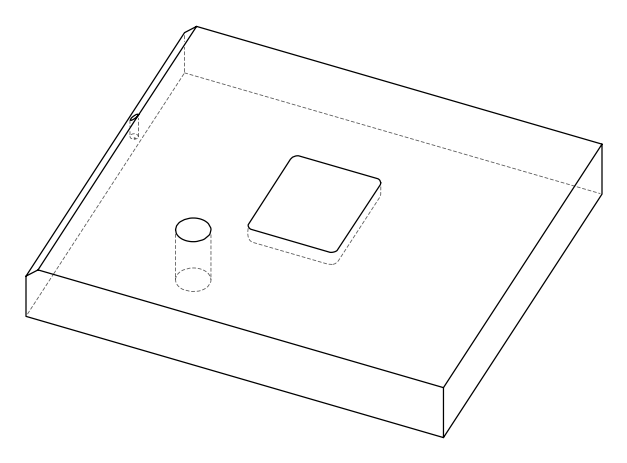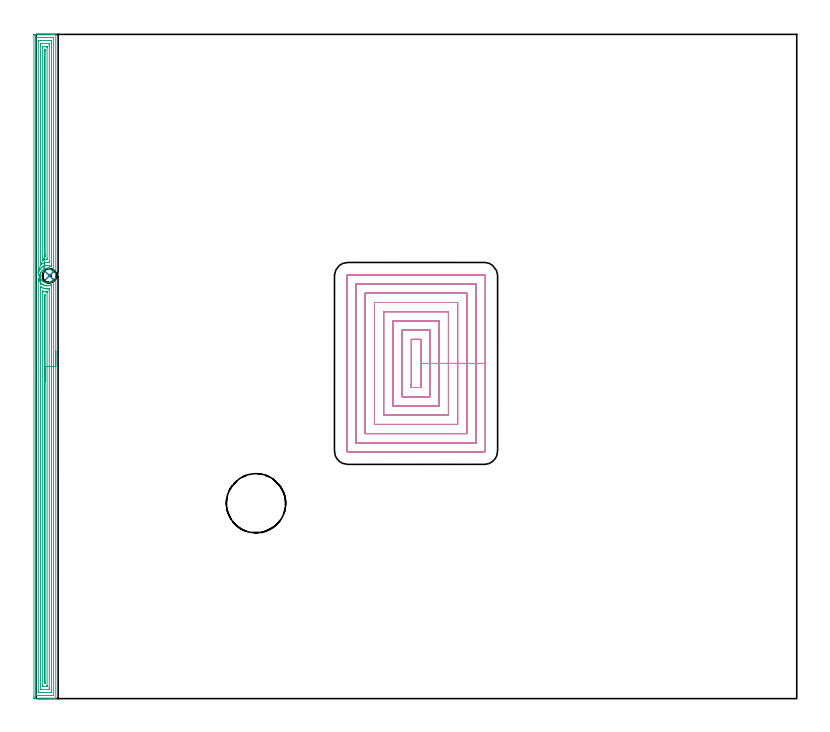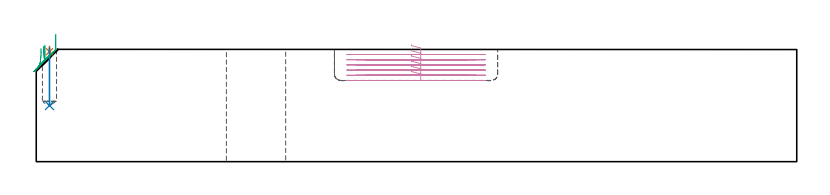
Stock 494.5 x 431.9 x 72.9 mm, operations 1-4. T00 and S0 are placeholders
(PLAN: 5 operations, 4 tool changes, 48.5 min)
(1 SPOT_DRILL | STEP1POCKET | NXT0321_9005460120000 | 0.03 min | 29 mm3)
(2 DRILL_BLIND_HOLE_INTO_CENTER | STEP1POCKET | UGT0301_207 | 0.15 min | 2247 mm3)
(3 AREA_MILL | FG_CHAMFER_SURFACE | UGT0205_001 | 20.85 min | 43175 mm3)
(4 MILL_RECTANGULAR_POCKET | POCKET_RECTANGULAR_STRAIGHT | NXT0201_006 | Follow Part, ap 4, ae 75% | 24.43 min | 276991 mm3)
(5 MILL_THROUGH_HOLE_FROM_SOLID_MATERIAL | STEP1HOLE | UGT0201_004 | Circular | 3.09 min | 84831 mm3)
(TOOL NXT0321_9005460120000 | NC Spot Drill, 142deg, 12mm, Carbide, Uncoated | D12 PA142 FL30 Z2)
(TOOL UGT0301_207 | Twist Drill 9.2 mm | D9.2 PA118 FL80 Z2)
(TOOL UGT0205_001 | Chamfer Mill 20 x 3 x 45 deg. | D20 FL50 Z2)
(TOOL NXT0201_006 | ENDMILL 16mm [R216.24-16050ICC32P 1620] | D16 R4 FL32 Z4)
(TOOL UGT0201_004 | End Mill 32 mm | D32 FL53 Z6)
(OP 1 SPOT_DRILL)
G17 G21 G94 G90
T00 M6
G54
G17 G0 G90 X8.6 Y275. S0 M3
G43 Z82.9 H0
G94 G81 G98 Z71.504 F250. R74.9
G80
M5
M2
(OP 2 DRILL_BLIND_HOLE_INTO_CENTER)
G17 G21 G94 G90
T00 M6
G54
G17 G0 G90 X8.6 Y275. S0 M3
G43 Z82.9 H0
G94 G81 G98 Z36.5 F250. R73.9
G80
M5
M2
(OP 3 AREA_MILL)
G17 G21 G94 G90
T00 M6
G54
G17 G0 G90 X12.7 Y225.95 S1061 M3
G43 Z82.9 H0
G94 G1 Y225.912 Z82.028 F250.
Y225.798 Z81.163
Y225.609 Z80.312
Y225.347 Z79.48
Y225.013 Z78.674
Y224.61 Z77.9
Y224.142 Z77.164
Y223.61 Z76.472
Y223.021 Z75.829
Y222.378 Z75.239
Y221.686 Z74.708
Y220.95 Z74.24
Y220.176 Z73.837
Y219.37 Z73.503
Y218.538 Z73.241
Y217.686 Z73.052
Y216.822 Z72.938
Y215.95 Z72.9
Y0.173
X12.697 Y0.009 Z72.888
X12.687 Y0.007 Z72.878
X12.331 Y0. Z72.53
X12.026 Z72.225
X11.341 Z71.536
X10.115 Z70.312
X9.574 Z69.769
X8.962 Z69.157
X-0.411 Z59.786
X-1.024 Y0.001 Z59.173
X-1.244 Y0.004 Z58.954
X-1.492 Y0.009 Z58.706
X-1.495 Y0.144 Z58.703
X-1.499 Y0.62 Z58.701
X-1.5 Y1.101 Z58.7
Y431.28
X-1.496 Y431.696 Z58.702
X-1.492 Y431.89 Z58.706
X-1.294 Y431.9 Z58.903
X9.574 Z69.769
X10.115 Z70.312
X10.458 Z70.654
X10.998 Z71.195
X11.341 Z71.536
X12.026 Z72.225
X12.331 Z72.531
X12.687 Y431.893 Z72.878
X12.697 Y431.891 Z72.888
X12.7 Y431.727 Z72.9
Y215.95
X11.286 Z71.486
X11.285 Y2.093 Z71.485
X11.284 Y2.04 Z71.484
X11.282 Y2.016 Z71.482
X11.28 Y2.011 Z71.48
X11.261 Y2.009 Z71.461
X10.859 Y2.001 Z71.059
X0.742 Z60.942
X0.258 Y2.003 Z60.458
X0.028 Y2.01 Z60.228
X-0.079 Y2.021 Z60.121
X-0.085 Y2.35 Z60.115
Y2.407
Y429.807
X-0.084 Y429.86 Z60.116
X-0.082 Y429.884 Z60.118
X-0.08 Y429.889 Z60.12
X-0.062 Y429.891 Z60.138
X0.341 Y429.899 Z60.541
X10.458 Z70.658
X10.942 Y429.897 Z71.142
X11.172 Y429.89 Z71.372
X11.279 Y429.879 Z71.479
X11.285 Y429.55 Z71.485
Y429.493
Y277.323
X11.279 Y276.911 Z71.479
X11.225 Y277.018 Z71.425
X11.053 Y277.345 Z71.253
X10.909 Y277.573 Z71.109
X10.745 Y277.8 Z70.945
X10.567 Y278.017 Z70.767
X10.376 Y278.222 Z70.576
X10.175 Y278.419 Z70.375
X10.122 Y278.467 Z70.322
X9.719 Y278.767 Z69.919
X9.296 Y279.029 Z69.496
X8.935 Y279.208 Z69.135
X8.565 Y279.36 Z68.765
X8.418 Y279.402 Z68.618
X7.981 Y279.504 Z68.181
X7.539 Y279.567 Z67.739
X7.1 Y279.59 Z67.3
X6.661 Y279.567 Z66.861
X6.219 Y279.504 Z66.419
X5.782 Y279.402 Z65.982
X5.635 Y279.36 Z65.835
X5.265 Y279.208 Z65.465
X4.904 Y279.029 Z65.104
X4.481 Y278.767 Z64.681
X4.078 Y278.467 Z64.278
X4.025 Y278.419 Z64.225
X3.824 Y278.222 Z64.024
X3.636 Y278.014 Z63.836
X3.293 Y277.573 Z63.493
X3.147 Y277.345 Z63.347
X2.975 Y277.018 Z63.175
X2.839 Y276.707 Z63.039
X2.827 Y276.68 Z63.027
X2.681 Y276.238 Z62.881
X2.584 Y275.809 Z62.783
X2.581 Y275.787 Z62.776
X2.58 Y275.78 Z62.775
X2.573 Y275.731 Z62.77
X2.57 Y275.711 Z62.767
X2.545 Y275.484 Z62.733
X2.524 Y275.342 Z62.719
X2.522 Y275.265 Z62.716
X2.52 Y275.169 Z62.713
Y275.158 Z62.712
Y275.138 Z62.71
X2.517 Y275.024 Z62.707
X2.513 Y274.894 Z62.708
X2.531 Y274.676 Z62.719
X2.539 Y274.514 Z62.736
X2.544 Y274.446 Z62.741
X2.564 Y274.338 Z62.759
X2.597 Y274.143 Z62.794
X2.622 Y274.001 Z62.818
X2.638 Y273.94 Z62.837
X2.643 Y273.92 Z62.842
X2.665 Y273.846 Z62.861
X2.669 Y273.826 Z62.869
X2.746 Y273.55 Z62.946
X2.915 Y273.108 Z63.115
X3.025 Y272.878 Z63.225
X3.147 Y272.658 Z63.347
X3.447 Y272.215 Z63.647
X3.725 Y271.891 Z63.925
X4.025 Y271.59 Z64.225
X4.343 Y271.322 Z64.543
X4.618 Y271.136 Z64.818
X4.904 Y270.969 Z65.104
X5.336 Y270.763 Z65.536
X5.782 Y270.605 Z65.982
X6.193 Y270.501 Z66.393
X6.608 Y270.429 Z66.808
X6.661 Y270.424 Z66.861
X7.1 Y270.41 Z67.3
X7.539 Y270.425 Z67.739
X7.592 Y270.429 Z67.792
X8.007 Y270.501 Z68.207
X8.418 Y270.605 Z68.618
X8.864 Y270.763 Z69.064
X9.296 Y270.969 Z69.496
X9.582 Y271.136 Z69.782
X9.857 Y271.322 Z70.057
X10.175 Y271.59 Z70.375
X10.475 Y271.891 Z70.675
X10.753 Y272.215 Z70.953
X11.053 Y272.661 Z71.253
X11.281 Y273.108 Z71.481
X11.284 Y273.11 Z71.484
X11.285 Y273.042 Z71.485
X11.286 Y215.95 Z71.486
X9.871 Z70.071
Y4.787
X9.869 Y4.194 Z70.069
X9.866 Y4.044 Z70.066
X9.865 Y4.015 Z70.065
X9.829 Y4.009 Z70.029
X9.763 Y4.003 Z69.963
X9.574 Y4.001 Z69.774
X8.883 Y4. Z69.083
X1.816 Y4.001 Z62.016
X1.626 Y4.005 Z61.826
X1.434 Y4.01 Z61.634
X1.335 Y4.023 Z61.535
X1.332 Y4.094 Z61.532
X1.331 Y4.194 Z61.531
X1.329 Y4.494 Z61.529
Y272.807
X1.331 Y273.133 Z61.531
X1.334 Z61.534
X1.383 Y272.984 Z61.583
X1.46 Y272.741 Z61.66
X1.553 Y272.479 Z61.753
X1.626 Y272.276 Z61.826
X1.639 Y272.24 Z61.839
X1.649 Y272.216 Z61.849
X1.915 Y271.655 Z62.115
X2.088 Y271.346 Z62.288
X2.509 Y270.732 Z62.709
X2.746 Y270.453 Z62.946
X3.061 Y270.117 Z63.261
X3.392 Y269.807 Z63.592
X3.688 Y269.559 Z63.888
X4.04 Y269.321 Z64.24
X4.275 Y269.183 Z64.475
X4.537 Y269.044 Z64.737
X5.003 Y268.822 Z65.203
X5.158 Y268.766 Z65.358
X5.444 Y268.666 Z65.644
X6.042 Y268.522 Z66.242
X6.219 Y268.486 Z66.419
X6.602 Y268.435 Z66.802
X6.925 Y268.425 Z67.125
X7.166 Y268.421 Z67.366
X7.808 Y268.461 Z68.008
X7.982 Y268.489 Z68.182
X8.308 Y268.555 Z68.508
X8.691 Y268.644 Z68.891
X8.708 Y268.649 Z68.908
X8.762 Y268.666 Z68.962
X9.354 Y268.896 Z69.554
X9.85 Y269.118 Z70.05
X9.865 Y269.122 Z70.065
X9.867 Y269.104 Z70.067
X9.87 Y269.052 Z70.07
X9.871 Y268.966 Z70.071
Y268.666
Y215.95
X8.457 Z68.657
Y7.111
X8.456 Y6.874 Z68.656
X8.452 Y6.222 Z68.652
X8.449 Y6.01 Z68.649
X7.789 Y6. Z67.989
X3.373 Z63.573
X2.957 Y6.006 Z63.157
X2.755 Y6.01 Z62.955
X2.75 Y6.125 Z62.95
X2.744 Y6.636 Z62.944
X2.743 Y8.661 Z62.943
Y267.772
X2.745 Y267.945 Z62.945
X2.747 Y267.987 Z62.947
X2.748 Y267.996 Z62.948
X2.759 Y267.99 Z62.959
X2.811 Y267.954 Z63.011
X3.051 Y267.772 Z63.251
X3.392 Y267.543 Z63.592
X3.94 Y267.217 Z64.14
X4.275 Y267.06 Z64.475
X4.671 Y266.879 Z64.871
X5.158 Y266.715 Z65.358
X5.382 Y266.652 Z65.582
X6.042 Y266.507 Z66.242
X6.472 Y266.443 Z66.672
X6.925 Y266.425 Z67.125
X7.366 Y266.432 Z67.566
X7.808 Y266.459 Z68.008
X8.177 Y266.505 Z68.377
X8.45 Y266.542 Z68.65
X8.455 Y266.224 Z68.655
X8.457 Y265.092 Z68.657
Y215.95
X7.043 Z67.243
X7.042 Y8.422 Z67.242
X7.04 Y8.183 Z67.24
X7.036 Y8.025 Z67.236
X7.032 Y8.008 Z67.232
X7.026 Y8.005 Z67.226
X7.006 Y8.002 Z67.206
X6.925 Y8.001 Z67.125
X6.695 Y8. Z66.895
X4.928 Y8.001 Z65.128
X4.275 Y8.008 Z64.475
X4.183 Y8.01 Z64.383
X4.164 Y8.022 Z64.364
X4.161 Y8.143 Z64.361
X4.159 Y8.302 Z64.359
X4.157 Y8.781 Z64.357
Y264.438
X4.158 Y264.677 Z64.358
X4.16 Y264.837 Z64.36
X4.164 Y264.963 Z64.364
X4.169 Y264.992 Z64.369
X4.176 Y264.991 Z64.376
X4.275 Y264.957 Z64.475
X4.482 Y264.883 Z64.682
X4.891 Y264.751 Z65.091
X5.158 Y264.683 Z65.358
X5.685 Y264.559 Z65.885
X6.042 Y264.496 Z66.242
X6.364 Y264.449 Z66.564
X6.699 Y264.426 Z66.899
X6.925 Y264.418 Z67.125
X6.996 Y264.414 Z67.196
X7.022 Y264.411 Z67.222
X7.033 Y264.408 Z67.233
X7.036 Y264.395 Z67.236
X7.04 Y264.318 Z67.24
X7.042 Y264.198 Z67.242
X7.043 Y215.95 Z67.243
X5.629 Z65.829
Y10.866
X5.627 Y10.448 Z65.827
X5.623 Y10.057 Z65.823
X5.622 Y10.021 Z65.822
X5.594 Y10.007 Z65.794
X5.578 Y10.01 Z65.778
X5.576 Y10.026 Z65.776
X5.572 Y10.448 Z65.772
X5.571 Y10.507 Z65.771
X5.572 Y262.411 Z65.772
Y262.47
X5.574 Y262.499 Z65.774
X5.577 Y262.545 Z65.777
X5.594 Y262.542 Z65.794
X5.622 Y262.411 Z65.822
X5.628 Y261.994 Z65.828
Y261.936
X5.629 Y215.95 Z65.829
Y215.078 Z65.867
Y214.213 Z65.981
Y213.362 Z66.17
Y212.53 Z66.432
Y211.724 Z66.766
Y210.95 Z67.169
Y210.214 Z67.637
Y209.522 Z68.168
Y208.879 Z68.758
Y208.29 Z69.401
Y207.758 Z70.093
Y207.29 Z70.829
Y206.887 Z71.603
Y206.553 Z72.409
Y206.291 Z73.241
Y206.102 Z74.092
Y205.988 Z74.957
Y205.95 Z75.829
G0 Z82.9
X3.067 Y269.596
Z73.53
G1 X3.104 Y269.441 Z72.672
X3.123 Y269.36 Z71.804
X3.125 Y269.352 Z70.932
X3.109 Y269.419 Z70.062
X3.076 Y269.559 Z69.201
X3.025 Y269.771 Z68.357
X2.958 Y270.054 Z67.534
X2.874 Y270.406 Z66.741
X2.775 Y270.824 Z65.981
X2.661 Y271.305 Z65.262
X2.533 Y271.845 Z64.589
X2.392 Y272.439 Z63.967
X2.238 Y273.085 Z63.4
X2.074 Y273.776 Z62.893
X1.901 Y274.507 Z62.451
X1.719 Y275.273 Z62.075
X1.53 Y276.068 Z61.769
X1.336 Y276.886 Z61.536
X1.335 Y276.892 Z61.535
X1.33 Y276.957 Z61.53
X1.329 Y276.98 Z61.529
X1.328 Y277.008 Z61.528
X1.329 Y427.113 Z61.529
X1.331 Y427.706 Z61.531
X1.334 Y427.856 Z61.534
X1.335 Y427.885 Z61.535
X1.371 Y427.891 Z61.571
X1.436 Y427.897 Z61.636
X1.626 Y427.899 Z61.826
X2.317 Y427.9 Z62.517
X9.384 Y427.899 Z69.584
X9.574 Y427.895 Z69.774
X9.766 Y427.89 Z69.966
X9.865 Y427.877 Z70.065
X9.868 Y427.806 Z70.068
X9.869 Y427.706 Z70.069
X9.871 Y427.406 Z70.071
Y281.768
X9.867 Y281.174 Z70.067
X9.864 Y280.881 Z70.064
X9.574 Y281.011 Z69.774
X9.21 Y281.174 Z69.41
X8.836 Y281.313 Z69.036
X8.691 Y281.354 Z68.891
X8.451 Y281.418 Z68.651
X8.088 Y281.489 Z68.288
X7.808 Y281.529 Z68.008
X7.422 Y281.565 Z67.622
X6.925 Y281.572 Z67.125
X6.552 Y281.551 Z66.752
X6.042 Y281.478 Z66.242
X5.794 Y281.425 Z65.994
X5.508 Y281.354 Z65.708
X5.158 Y281.241 Z65.358
X5.109 Y281.224 Z65.309
X4.986 Y281.174 Z65.186
X4.506 Y280.941 Z64.706
X4.275 Y280.812 Z64.475
X3.949 Y280.611 Z64.149
X3.481 Y280.281 Z63.681
X3.431 Y280.242 Z63.631
X3.392 Y280.208 Z63.592
X2.975 Y279.809 Z63.175
X2.606 Y279.387 Z62.806
X2.562 Y279.334 Z62.762
X2.509 Y279.265 Z62.709
X2.282 Y278.957 Z62.482
X2.19 Y278.816 Z62.39
X1.997 Y278.494 Z62.197
X1.868 Y278.248 Z62.068
X1.626 Y277.728 Z61.826
X1.588 Y277.638 Z61.788
X1.575 Y277.601 Z61.775
X1.428 Y277.159 Z61.628
X1.357 Y276.94 Z61.557
X1.336 Y276.886 Z61.536
X2.75 Y282.068 Z62.95
X2.748 Y282.227 Z62.948
X2.744 Y282.724 Z62.944
X2.743 Y323.563 Z62.943
Y424.789
X2.744 Y425.026 Z62.944
X2.748 Y425.678 Z62.948
X2.751 Y425.89 Z62.951
X3.411 Y425.9 Z63.611
X7.827 Z68.027
X8.243 Y425.894 Z68.443
X8.445 Y425.89 Z68.645
X8.45 Y425.775 Z68.65
X8.456 Y425.264 Z68.656
X8.457 Y425.026 Z68.657
Y424.369
Y284.092
X8.456 Y283.855 Z68.656
X8.452 Y283.527 Z68.652
X8.45 Y283.456 Z68.65
X8.309 Y283.476 Z68.509
X8.163 Y283.496 Z68.363
X7.808 Y283.533 Z68.008
X7.507 Y283.56 Z67.707
X7.204 Y283.573 Z67.404
X6.925 Y283.572 Z67.125
X6.359 Y283.534 Z66.559
X6.042 Y283.489 Z66.242
X5.604 Y283.404 Z65.804
X5.158 Y283.292 Z65.358
X4.913 Y283.21 Z65.113
X4.301 Y282.961 Z64.501
X4.283 Y282.953 Z64.483
X4.275 Y282.949 Z64.475
X3.706 Y282.643 Z63.906
X3.392 Y282.448 Z63.592
X3.167 Y282.295 Z63.367
X2.84 Y282.068 Z63.04
X2.809 Y282.054 Z63.009
X2.75 Y282.068 Z62.95
X4.164 Y285.014 Z64.364
X4.157 Y285.522 Z64.357
Y423.478
X4.16 Y423.718 Z64.36
X4.164 Y423.875 Z64.364
X4.168 Y423.892 Z64.368
X4.174 Y423.895 Z64.374
X4.194 Y423.898 Z64.394
X4.275 Y423.899 Z64.475
X4.505 Y423.9 Z64.705
X6.272 Y423.899 Z66.472
X6.925 Y423.892 Z67.125
X7.017 Y423.89 Z67.217
X7.036 Y423.878 Z67.236
X7.039 Y423.757 Z67.239
X7.041 Y423.598 Z67.241
X7.043 Y423.358 Z67.243
Y423.239
Y286.416
X7.037 Y285.642 Z67.237
X7.036 Y285.592 Z67.236
X6.982 Y285.584 Z67.182
X6.925 Y285.579 Z67.125
X6.163 Y285.519 Z66.363
X6.042 Y285.5 Z66.242
X5.412 Y285.386 Z65.612
X5.158 Y285.324 Z65.358
X4.713 Y285.198 Z64.913
X4.275 Y285.042 Z64.475
X4.196 Y285.015 Z64.396
X4.164 Y285.014 Z64.364
X5.6 Y287.54 Z65.8
X5.576 Y287.847 Z65.776
X5.574 Y287.902 Z65.774
X5.572 Y288.322 Z65.772
X5.571 Y288.74 Z65.771
X5.572 Y421.722 Z65.772
X5.574 Y421.826 Z65.774
X5.577 Y421.875 Z65.777
X5.579 Y421.89 Z65.779
X5.603 Y421.895 Z65.803
X5.621 Y421.89 Z65.821
X5.624 Y421.874 Z65.824
X5.627 Y421.452 Z65.827
X5.629 Y421.034 Z65.829
Y420.976
X5.628 Y288.322 Z65.828
Y288.264
X5.622 Y287.853 Z65.822
X5.6 Y287.54 Z65.8
X5.537 Y286.67 Z65.775
X5.474 Y285.802 Z65.827
X5.412 Y284.941 Z65.954
X5.351 Y284.094 Z66.156
X5.292 Y283.269 Z66.431
X5.234 Y282.47 Z66.778
X5.179 Y281.704 Z67.192
X5.127 Y280.978 Z67.673
X5.078 Y280.296 Z68.214
X5.032 Y279.664 Z68.814
X4.991 Y279.086 Z69.466
X4.953 Y278.567 Z70.166
X4.92 Y278.111 Z70.909
X4.892 Y277.721 Z71.689
X4.869 Y277.401 Z72.5
X4.851 Y277.152 Z73.336
X4.839 Y276.977 Z74.191
X4.832 Y276.877 Z75.057
G0 Z82.9
M5
M2
(OP 4 MILL_RECTANGULAR_POCKET)
G17 G21 G94 G90
T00 M6
G54
G17 G0 G90 X243.9 Y204.333 S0 M3
G43 Z83.035 H1
Z76.035
G94 G1 Y202.3 Z75.491 F250.
X250. Z73.856
Y217.95 Z69.663
Y233.6 F500.
X243.9
Y202.3
X250.
Y217.95
X256.
Y239.6
X237.9
Y196.3
X256.
Y217.95
X262.
Y245.6
X231.9
Y190.3
X262.
Y217.95
X268.
Y251.6
X225.9
Y184.3
X268.
Y217.95
X274.
Y257.6
X219.9
Y178.3
X274.
Y217.95
X280.
Y263.6
X213.9
Y172.3
X280.
Y217.95
X286.
Y269.6
X207.9
Y166.3
X286.
Y217.95
X292.
Y274.8
G3 X291.2 Y275.6 R0.8
G1 X202.7
G3 X201.9 Y274.8 R0.8
G1 Y161.1
G3 X202.7 Y160.3 R0.8
G1 X291.2
G3 X292. Y161.1 R0.8
G1 Y217.95
Y218.95
G0 X243.9 Y204.333 Z72.663
G1 Y202.3 Z72.118 F250.
X250. Z70.484
Y217.95 Z66.29
Y233.6 F500.
X243.9
Y202.3
X250.
Y217.95
X256.
Y239.6
X237.9
Y196.3
X256.
Y217.95
X262.
Y245.6
X231.9
Y190.3
X262.
Y217.95
X268.
Y251.6
X225.9
Y184.3
X268.
Y217.95
X274.
Y257.6
X219.9
Y178.3
X274.
Y217.95
X280.
Y263.6
X213.9
Y172.3
X280.
Y217.95
X286.
Y269.6
X207.9
Y166.3
X286.
Y217.95
X292.
Y274.8
G3 X291.2 Y275.6 R0.8
G1 X202.7
G3 X201.9 Y274.8 R0.8
G1 Y161.1
G3 X202.7 Y160.3 R0.8
G1 X291.2
G3 X292. Y161.1 R0.8
G1 Y217.95
Y218.95
G0 X243.9 Y204.333 Z69.29
G1 Y202.3 Z68.746 F250.
X250. Z67.111
Y217.95 Z62.918
Y233.6 F500.
X243.9
Y202.3
X250.
Y217.95
X256.
Y239.6
X237.9
Y196.3
X256.
Y217.95
X262.
Y245.6
X231.9
Y190.3
X262.
Y217.95
X268.
Y251.6
X225.9
Y184.3
X268.
Y217.95
X274.
Y257.6
X219.9
Y178.3
X274.
Y217.95
X280.
Y263.6
X213.9
Y172.3
X280.
Y217.95
X286.
Y269.6
X207.9
Y166.3
X286.
Y217.95
X292.
Y274.8
G3 X291.2 Y275.6 R0.8
G1 X202.7
G3 X201.9 Y274.8 R0.8
G1 Y161.1
G3 X202.7 Y160.3 R0.8
G1 X291.2
G3 X292. Y161.1 R0.8
G1 Y217.95
Y218.95
G0 X243.9 Y204.333 Z65.918
G1 Y202.3 Z65.373 F250.
X250. Z63.739
Y217.95 Z59.545
Y233.6 F500.
X243.9
Y202.3
X250.
Y217.95
X256.
Y239.6
X237.9
Y196.3
X256.
Y217.95
X262.
Y245.6
X231.9
Y190.3
X262.
Y217.95
X268.
Y251.6
X225.9
Y184.3
X268.
Y217.95
X274.
Y257.6
X219.9
Y178.3
X274.
Y217.95
X280.
Y263.6
X213.9
Y172.3
X280.
Y217.95
X286.
Y269.6
X207.9
Y166.3
X286.
Y217.95
X292.
Y274.8
G3 X291.2 Y275.6 R0.8
G1 X202.7
G3 X201.9 Y274.8 R0.8
G1 Y161.1
G3 X202.7 Y160.3 R0.8
G1 X291.2
G3 X292. Y161.1 R0.8
G1 Y217.95
Y218.95
G0 X243.9 Y204.333 Z62.545
G1 Y202.3 Z62. F250.
X250. Z60.366
Y217.95 Z56.173
Y233.6 F500.
X243.9
Y202.3
X250.
Y217.95
X256.
Y239.6
X237.9
Y196.3
X256.
Y217.95
X262.
Y245.6
X231.9
Y190.3
X262.
Y217.95
X268.
Y251.6
X225.9
Y184.3
X268.
Y217.95
X274.
Y257.6
X219.9
Y178.3
X274.
Y217.95
X280.
Y263.6
X213.9
Y172.3
X280.
Y217.95
X286.
Y269.6
X207.9
Y166.3
X286.
Y217.95
X292.
Y274.8
G3 X291.2 Y275.6 R0.8
G1 X202.7
G3 X201.9 Y274.8 R0.8
G1 Y161.1
G3 X202.7 Y160.3 R0.8
G1 X291.2
G3 X292. Y161.1 R0.8
G1 Y217.95
Y218.95
G0 X243.9 Y204.333 Z59.173
G1 Y202.3 Z58.628 F250.
X250. Z56.993
Y217.95 Z52.8
Y233.6 F500.
X243.9
Y202.3
X250.
Y217.95
X256.
Y239.6
X237.9
Y196.3
X256.
Y217.95
X262.
Y245.6
X231.9
Y190.3
X262.
Y217.95
X268.
Y251.6
X225.9
Y184.3
X268.
Y217.95
X274.
Y257.6
X219.9
Y178.3
X274.
Y217.95
X280.
Y263.6
X213.9
Y172.3
X280.
Y217.95
X286.
Y269.6
X207.9
Y166.3
X286.
Y217.95
X292.
Y274.8
G3 X291.2 Y275.6 R0.8
G1 X202.7
G3 X201.9 Y274.8 R0.8
G1 Y161.1
G3 X202.7 Y160.3 R0.8
G1 X291.2
G3 X292. Y161.1 R0.8
G1 Y217.95
Y218.95
G0 Z83.035
M5
M2
